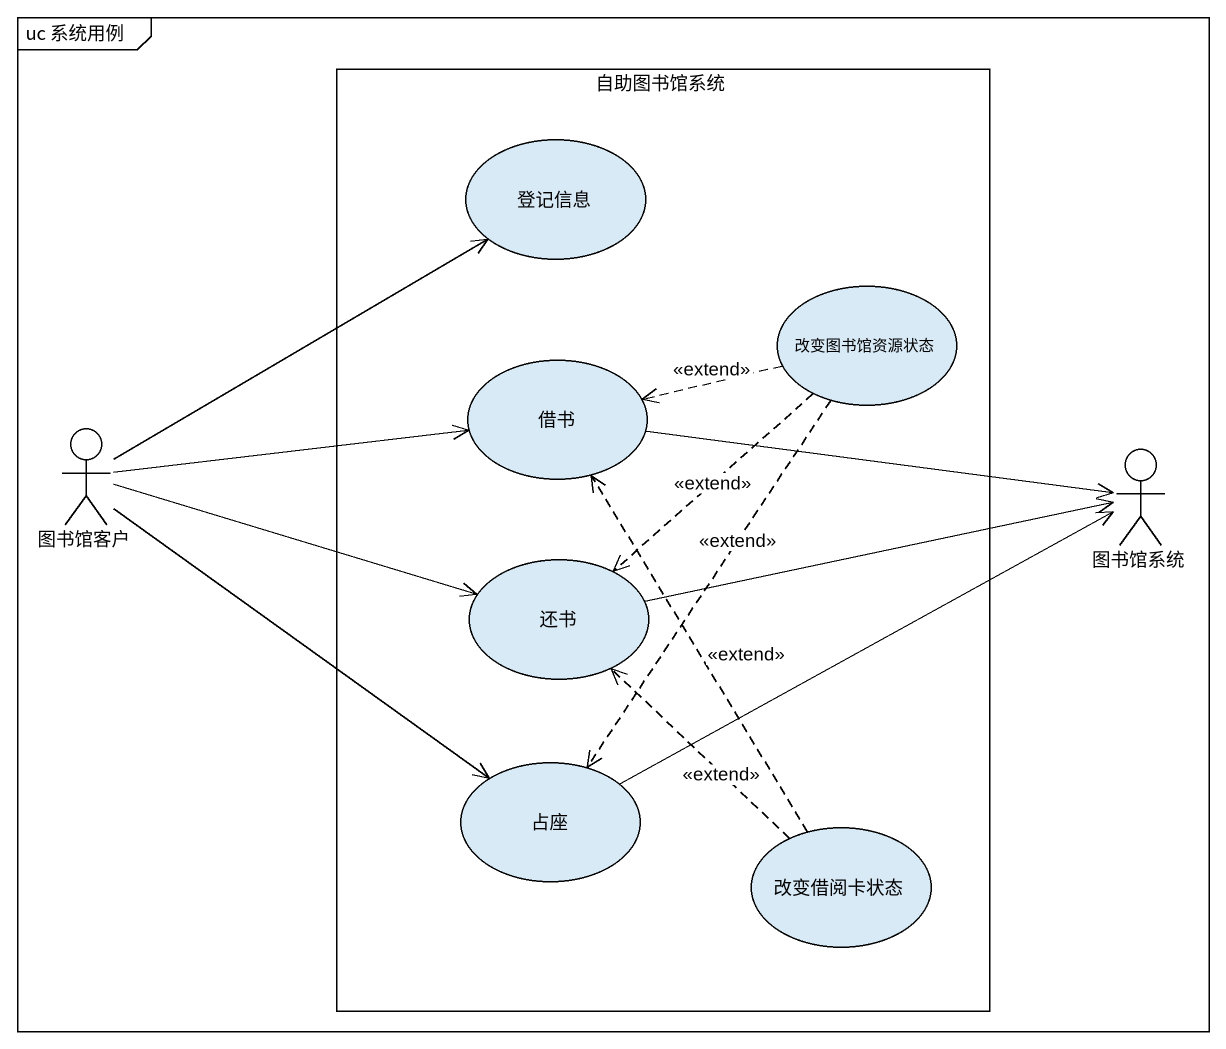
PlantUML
@startuml
mainframe uc 系统用例
rectangle 自助图书馆系统 {
  usecase 登记信息
  usecase 改变图书馆资源状态
  usecase 借书
  usecase 还书
  usecase 占座
  usecase 改变借阅卡状态
}
actor 图书馆客户
actor 图书馆系统
改变图书馆资源状态 .left.> 借书 : <<extend>>
改变图书馆资源状态 ..> 还书 : <<extend>>
改变图书馆资源状态 ..> 占座 : <<extend>>
借书 -right-> 图书馆系统
图书馆客户 -up-> 登记信息
图书馆客户 -right-> 借书
图书馆客户 -right-> 还书
图书馆客户 --> 占座
还书 -right-> 图书馆系统
占座 -right-> 图书馆系统
改变借阅卡状态 .up.> 借书 : <<extend>>
改变借阅卡状态 .up.> 还书 : <<extend>>
@enduml
